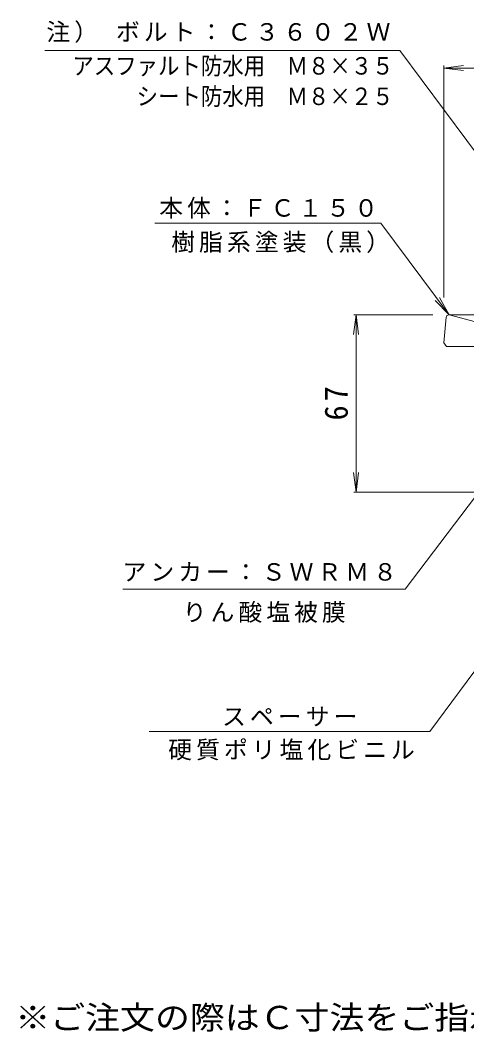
# Model space of a CAD drawing. Units: millimetres, scale not verified. Extents: x -283 to 216, y -347 to 416.
# Drawn here: x -282.6 to -113.8, y -279.3 to 103 of the extents above; entities that cross this region are included whole.
import ezdxf
from ezdxf.enums import TextEntityAlignment as Align

# ---------------------------------------------------------------- set-up
doc = ezdxf.new("R2010")
doc.units = ezdxf.units.MM
doc.header["$LTSCALE"] = 3
for name, color, linetype, lineweight in [('0-0_通り芯', 3, 'Continuous', 9), ('0-4_その他', 7, 'Continuous', 9), ('0-5_寸法', 7, 'Continuous', 9)]:
    doc.layers.add(name, color=color, linetype=linetype, lineweight=lineweight)
doc.layers.add('F-5_F-5ﾚｲﾔ', color=6, linetype='Continuous')
doc.styles.add('ＭＳ ゴシック', font='')
doc.styles.get('ＭＳ ゴシック').set_extended_font_data('MS Gothic')

msp = doc.modelspace()

# ---------------------------------------------------------------- linework, layer by layer
at = {"layer": '0-0_通り芯'}
for p, q in [((-121.584, -9.263), (-122.498, -18.858)), ((-120.588, -8.358), (-96.662, -8.358)), ((-120.498, -8.358), (-108.642, -11.534)), ((-122.498, -18.858), (-121.498, -20.358)), ((-109.295, -20.358), (-121.498, -20.358))]:
    msp.add_line(p, q, dxfattribs=at)
msp.add_arc((-120.588, -9.358), 1, 90, 174.56009, dxfattribs=at)
at = {"layer": '0-4_その他'}
for p, q in [((-122.498, 84.922), (-115.062, 85.901)), ((-122.498, 85.822), (-122.498, -1.726)), ((-122.498, 84.922), (77.502, 84.922)), ((-122.498, 84.922), (-115.062, 83.943)), ((-120.498, -8.358), (-125.725, -2.979)), ((-120.498, -8.358), (-124.155, -1.81)), ((-155.652, -8.358), (-156.631, -15.793)), ((-156.552, -8.358), (-126.588, -8.358)), ((-155.652, -8.358), (-155.652, -75.358)), ((-155.652, -8.358), (-154.673, -15.793)), ((-155.652, -75.358), (-156.631, -67.922)), ((-155.652, -75.358), (-154.673, -67.922)), ((-156.552, -75.358), (-63.532, -75.358))]:
    msp.add_line(p, q, dxfattribs=at)
at = {"layer": '0-5_寸法'}
for p, q in [((-139.133, 91.53), (-273.352, 91.53)), ((-68.821, -2.858), (-139.133, 91.53)), ((-146.328, 26.317), (-231.716, 26.317)), ((-120.498, -8.358), (-146.328, 26.317)), ((-100.986, -64.358), (-137.103, -111.974)), ((-79.498, -100.668), (-127.743, -165.774)), ((-137.103, -111.974), (-243.777, -111.974)), ((-127.743, -165.774), (-233.853, -165.774))]:
    msp.add_line(p, q, dxfattribs=at)

# ---------------------------------------------------------------- texts
at = {"layer": '0-4_その他', "color": 2, "insert": (-158.652, -48.233), "char_height": 8.798, "attachment_point": 7, "rotation": 90, "style": 'ＭＳ ゴシック'}
msp.add_mtext('\\T1.27;\\W0.95;67', dxfattribs=at)
at = {"layer": '0-5_寸法', "color": 6, "style": 'ＭＳ ゴシック', "width": 0.9}
for s, p in [('アスファルト防水用\u3000Ｍ８×３５', (-262.925, 80.468)), ('シート防水用\u3000Ｍ８×２５', (-238.625, 68.963))]:
    msp.add_text(s, height=6.598, dxfattribs=at).set_placement(p, align=Align.BOTTOM_LEFT)
at = {"layer": '0-5_寸法', "char_height": 6.598, "attachment_point": 7, "style": 'ＭＳ ゴシック'}
for s, insert in [('\\T1.17;注）\\~ボルト：Ｃ３６０２Ｗ', (-272.744, 94.42)), ('\\T1.17;本体：ＦＣ１５０', (-230.071, 28.036)), ('\\T1.17;樹脂系塗装（黒）', (-225.524, 15.017)), ('\\T1.17;アンカー：ＳＷＲＭ８', (-243.953, -109.11)), ('\\T1.17;りん酸塩被膜', (-221.19, -124.743)), ('\\T1.17;スペーサー', (-206.298, -163.846)), ('\\T1.17;硬質ポリ塩化ビニル', (-226.689, -176.702))]:
    msp.add_mtext(s, dxfattribs=dict(at, insert=insert))
at = {"layer": 'F-5_F-5ﾚｲﾔ', "color": 2, "style": 'ＭＳ ゴシック', "width": 1.1}
msp.add_text('※ご注文の際はＣ寸法をご指示ください。', height=8.798, dxfattribs=at).set_placement((-284.49, -280.913), align=Align.BOTTOM_LEFT)

doc.saveas('drawing.dxf')
